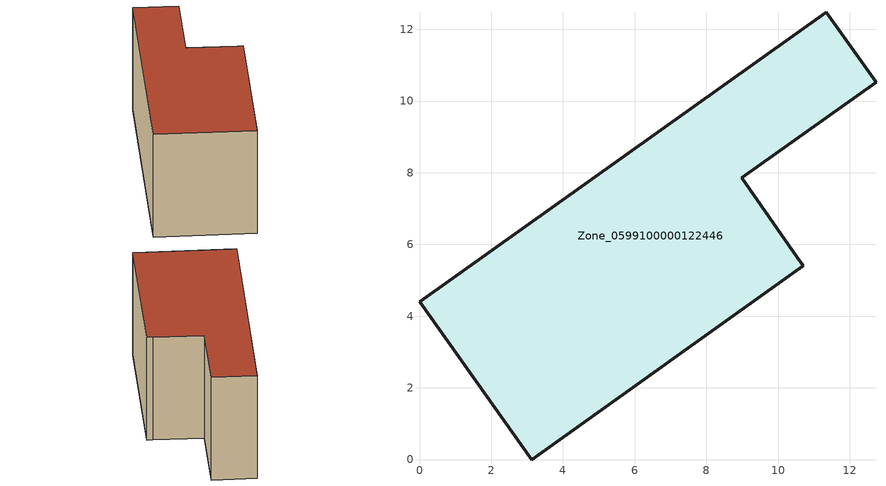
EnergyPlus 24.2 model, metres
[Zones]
Zone_0599100000122446
 floor ground (C_G): 3.14,0 0,4.4 11.35,12.47 12.73,10.53 8.99,7.86 10.53,5.65 10.71,5.4 z0
 wall outside (C_F): 12.73,10.53 11.35,12.47 0,4.4 3.14,0 10.71,5.4 10.53,5.65 8.99,7.86 12.73,10.53 z0:6.04
 roof outside (C_R): 10.71,5.4 10.53,5.65 8.99,7.86 12.73,10.53 11.35,12.47 0,4.4 3.14,0 z6.04
[BUILDING]
Pand.0599100000122446: North Axis=0; Terrain=City; Loads Convergence Tolerance Value=0.04; Temperature Convergence Tolerance Value=0.4; Solar Distribution=FullExterior; Maximum Number of Warmup Days=25; Minimum Number of Warmup Days=1
[Site:Location]
Rotterdam.The.Hague.AP_ZH_NLD Design_Conditions: Latitude=51.96; Longitude=4.45; Time Zone=1; Elevation=-4.5
[SITE:GROUNDTEMPERATURE:BUILDINGSURFACE]
18, 18, 18, 18, 18, 18, 18, 18, 18, 18, 18, 18
[MATERIAL] Thermal Absorptance=0.9; Solar Absorptance=0.7; Visible Absorptance=0.7
Name | Roughness | Thickness | Conductivity | Density | Specific Heat
G.TC.1975-1991 | MediumSmooth | 0.15 | 0.288461 | 540 | 1210
F.TC.1975-1991 | Rough | 0.3 | 0.230769 | 1920 | 840
R.TC.1975-1991 | MediumRough | 0.2 | 0.153846 | 1500 | 1000
[CONSTRUCTION]
C_G: G.TC.1975-1991
C_F: F.TC.1975-1991
C_R: R.TC.1975-1991
[ZONE]
Zone_0599100000122446: Type=1; Multiplier=1; Ceiling Height=Autocalculate; Volume=Autocalculate; Floor Area=autocalculate; Part of Total Floor Area=Yes
[ZONEINFILTRATION:DESIGNFLOWRATE]
Infil_Zone_0599100000122446: Zone or ZoneList or Space or SpaceList=Zone_0599100000122446; Schedule=AlwaysOn; Design Flow Rate Calculation Method=Flow/Area; Flow Rate per Floor Area=0.003; Constant Term Coefficient=1; Temperature Term Coefficient=0; Velocity Term Coefficient=0; Velocity Squared Term Coefficient=0
[HVACTEMPLATE:ZONE:IDEALLOADSAIRSYSTEM]
Zone_0599100000122446: Maximum Heating Supply Air Temperature=50; Minimum Cooling Supply Air Temperature=13; Maximum Heating Supply Air Humidity Ratio=0.0156; Minimum Cooling Supply Air Humidity Ratio=0.0077; Heating Limit=NoLimit; Cooling Limit=NoLimit; Dehumidification Control Type=ConstantSensibleHeatRatio; Cooling Sensible Heat Ratio=0.7; Dehumidification Setpoint=60; Humidification Control Type=None; Humidification Setpoint=30; Outdoor Air Method=None; Outdoor Air Flow Rate per Person=0.00944; Outdoor Air Flow Rate per Zone Floor Area=0; Outdoor Air Flow Rate per Zone=0; Demand Controlled Ventilation Type=None; Outdoor Air Economizer Type=NoEconomizer; Heat Recovery Type=None; Sensible Heat Recovery Effectiveness=0.7; Latent Heat Recovery Effectiveness=0.65
[ZONECONTROL:THERMOSTAT]
ThermostatControl_Zone_0599100000122446: Zone or ZoneList=Zone_0599100000122446; Control Type Schedule=DualSetpointControlType; Control 1=Thermostat_Zone_0599100000122446; Temperature Difference Between Cutout And Setpoint=0
[THERMOSTATSETPOINT:DUALSETPOINT]
Thermostat_Zone_0599100000122446: Heating Setpoint Temperature Schedule=HeatingSetpoint_Zone_0599100000122446; Cooling Setpoint Temperature Schedule=CoolingSetpoint_Zone_0599100000122446
[SCHEDULE:COMPACT]
HeatingSetpoint_Zone_0599100000122446: Through: 12/31, For: AllDays, Until: 24:00, 21
CoolingSetpoint_Zone_0599100000122446: Through: 12/31, For: AllDays, Until: 24:00, 24
DualSetpointControlType: Through: 12/31, For: AllDays, Until: 24:00, 4
AlwaysOn: Through: 12/31, For: AllDays, Until: 24:00, 1
